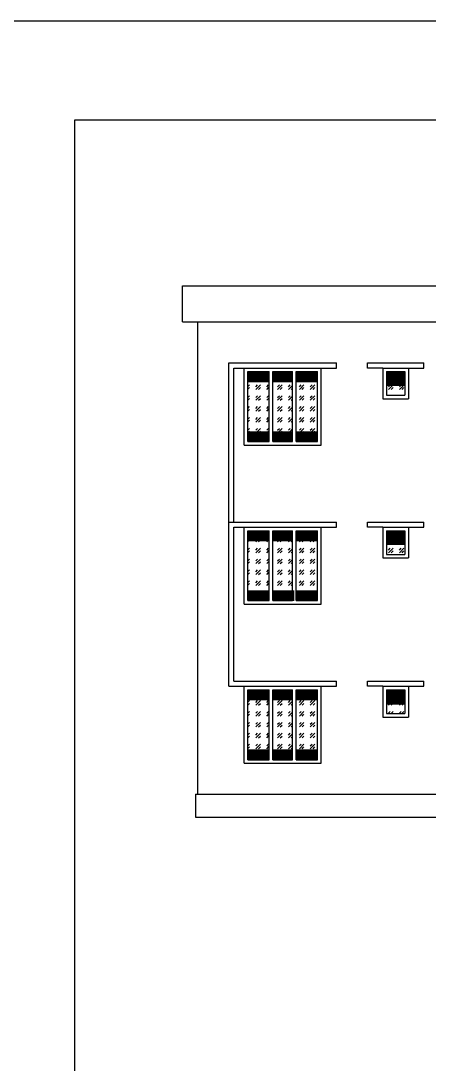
# Model space of a CAD drawing. Header units: metres. Extents: x -701442 to 358, y -36189 to 302.
# Drawn here: x 250.7 to 258.64, y 155.29 to 175.62 of the extents above; entities that cross this region are included whole.
import ezdxf

# ---------------------------------------------------------------- set-up
doc = ezdxf.new("R2010")
doc.units = ezdxf.units.M
doc.header["$MEASUREMENT"] = 0
pattern_1 = [(45, (-5322.10508, -988.31824), (0.2121320344, 0), [0.125, -0.175]), (45, (-5322.05205, -988.31824), (0.2121320344, 0), [0.05, -0.25]), (45, (-5322.10508, -988.26521), (0.2121320344, 0), [0.05, -0.25])]
pattern_2 = [(45, (-5322.28008, -988.31824), (0.2121320344, 0), [0.125, -0.175]), (45, (-5322.22705, -988.31824), (0.2121320344, 0), [0.05, -0.25]), (45, (-5322.28008, -988.26521), (0.2121320344, 0), [0.05, -0.25])]

msp = doc.modelspace()

# ---------------------------------------------------------------- hatches: boundary and pattern name
h = msp.add_hatch()
h.set_pattern_fill('GOST_GLASS', color=256, scale=0.025)
h.set_pattern_definition(pattern_1)
h.paths.add_polyline_path([(255.11409, 167.61386), (255.53209, 167.61386), (255.53209, 168.59386), (255.11409, 168.59386)])
h = msp.add_hatch()
h.set_pattern_fill('GOST_GLASS', color=256, scale=0.025)
h.set_pattern_definition(pattern_1)
h.paths.add_polyline_path([(255.98509, 168.59386), (255.60209, 168.59386), (255.60209, 167.61386), (255.98509, 167.61386)])
h = msp.add_hatch()
h.set_pattern_fill('GOST_GLASS', color=256, scale=0.025)
h.set_pattern_definition(pattern_1)
h.paths.add_polyline_path([(256.05509, 167.61386), (256.47409, 167.61386), (256.47409, 168.59386), (256.05509, 168.59386)])
h = msp.add_hatch()
h.set_pattern_fill('GOST_GLASS', color=256, scale=0.025)
h.set_pattern_definition(pattern_2)
h.paths.add_polyline_path([(258.17409, 168.32386), (258.17409, 168.52386), (257.81409, 168.52386), (257.81409, 168.32386)])
h = msp.add_hatch()
h.set_pattern_fill('GOST_GLASS', color=256, scale=0.025)
h.set_pattern_definition(pattern_1)
h.paths.add_polyline_path([(255.53209, 165.49386), (255.11409, 165.49386), (255.11409, 164.51386), (255.53209, 164.51386)])
h = msp.add_hatch()
h.set_pattern_fill('GOST_GLASS', color=256, scale=0.025)
h.set_pattern_definition(pattern_1)
h.paths.add_polyline_path([(255.98509, 165.49386), (255.60209, 165.49386), (255.60209, 164.51386), (255.98509, 164.51386)])
h = msp.add_hatch()
h.set_pattern_fill('GOST_GLASS', color=256, scale=0.025)
h.set_pattern_definition(pattern_1)
h.paths.add_polyline_path([(256.05509, 164.51386), (256.47409, 164.51386), (256.47409, 165.49386), (256.05509, 165.49386)])
h = msp.add_hatch()
h.set_pattern_fill('GOST_GLASS', color=256, scale=0.025)
h.set_pattern_definition(pattern_2)
h.paths.add_polyline_path([(257.81409, 165.42386), (257.81409, 165.22386), (258.17409, 165.22386), (258.17409, 165.42386)])
h = msp.add_hatch()
h.set_pattern_fill('GOST_GLASS', color=256, scale=0.025)
h.set_pattern_definition(pattern_1)
h.paths.add_polyline_path([(255.53209, 162.39386), (255.11409, 162.39386), (255.11409, 161.41386), (255.53209, 161.41386)])
h = msp.add_hatch()
h.set_pattern_fill('GOST_GLASS', color=256, scale=0.025)
h.set_pattern_definition(pattern_1)
h.paths.add_polyline_path([(255.60209, 161.41386), (255.98509, 161.41386), (255.98509, 162.39386), (255.60209, 162.39386)])
h = msp.add_hatch()
h.set_pattern_fill('GOST_GLASS', color=256, scale=0.025)
h.set_pattern_definition(pattern_1)
h.paths.add_polyline_path([(256.47409, 162.39386), (256.05509, 162.39386), (256.05509, 161.41386), (256.47409, 161.41386)])
h = msp.add_hatch()
h.set_pattern_fill('GOST_GLASS', color=256, scale=0.025)
h.set_pattern_definition(pattern_2)
h.paths.add_polyline_path([(258.17409, 162.12386), (258.17409, 162.31386), (257.81409, 162.31386), (257.81409, 162.12386)])

# ---------------------------------------------------------------- linework, layer by layer
for p, q in [((253.84409, 170.45386), (272.34409, 170.45386)), ((253.84409, 169.75386), (253.84409, 170.45386)), ((253.84409, 169.75386), (272.34409, 169.75386)), ((254.14409, 160.55386), (254.14409, 169.75386)), ((254.74409, 168.95386), (256.84409, 168.95386)), ((254.74409, 165.75386), (254.74409, 168.95386)), ((256.84409, 168.85386), (256.84409, 168.95386)), ((257.44409, 168.85386), (257.44409, 168.95386)), ((257.44409, 168.95386), (258.54409, 168.95386)), ((258.54409, 168.85386), (258.54409, 168.95386)), ((254.84409, 168.85386), (256.84409, 168.85386)), ((254.84409, 165.85386), (254.84409, 168.85386)), ((255.04409, 168.85386), (256.54409, 168.85386)), ((255.04409, 168.85386), (256.54409, 168.85386)), ((255.04409, 167.35386), (255.04409, 168.85386)), ((255.11409, 168.78386), (255.53209, 168.78386)), ((255.11409, 167.42386), (255.11409, 168.78386)), ((255.11409, 168.78386), (255.53209, 168.78386)), ((255.11409, 168.77386), (255.53209, 168.77386)), ((255.11409, 168.76386), (255.53209, 168.76386)), ((255.11409, 168.75386), (255.53209, 168.75386)), ((255.11409, 168.74386), (255.53209, 168.74386)), ((255.11409, 168.73386), (255.53209, 168.73386)), ((255.11409, 168.72386), (255.53209, 168.72386)), ((255.11409, 168.71386), (255.53209, 168.71386)), ((255.53209, 167.42386), (255.53209, 168.78386)), ((255.60209, 168.78386), (255.98509, 168.78386)), ((255.60209, 167.42386), (255.60209, 168.78386)), ((255.60209, 168.78386), (255.98509, 168.78386)), ((255.60209, 168.77386), (255.98509, 168.77386)), ((255.60209, 168.76386), (255.98509, 168.76386)), ((255.60209, 168.75386), (255.98509, 168.75386)), ((255.60209, 168.74386), (255.98509, 168.74386)), ((255.60209, 168.73386), (255.98509, 168.73386)), ((255.60209, 168.72386), (255.98509, 168.72386)), ((255.60209, 168.71386), (255.98509, 168.71386)), ((255.98509, 167.42386), (255.98509, 168.78386)), ((256.05509, 168.78386), (256.47409, 168.78386)), ((256.05509, 167.42386), (256.05509, 168.78386)), ((256.05509, 168.78386), (256.47309, 168.78386)), ((256.05509, 168.77386), (256.47309, 168.77386)), ((256.05509, 168.76386), (256.47309, 168.76386)), ((256.05509, 168.75386), (256.47309, 168.75386)), ((256.05509, 168.74386), (256.47309, 168.74386)), ((256.05509, 168.73386), (256.47309, 168.73386)), ((256.05509, 168.72386), (256.47309, 168.72386)), ((256.05509, 168.71386), (256.47309, 168.71386)), ((256.47409, 167.42386), (256.47409, 168.78386)), ((256.54409, 167.35386), (256.54409, 168.85386)), ((257.74409, 168.85386), (257.44409, 168.85386)), ((257.74409, 168.85386), (258.24409, 168.85386)), ((257.74409, 168.85386), (257.74409, 168.25386)), ((257.81409, 168.78386), (258.17409, 168.78386)), ((257.81409, 168.78386), (257.81409, 168.32386)), ((257.81409, 168.77386), (258.17409, 168.77386)), ((257.81409, 168.76386), (258.17409, 168.76386)), ((257.81409, 168.75386), (258.17409, 168.75386)), ((257.81409, 168.74386), (258.17409, 168.74386)), ((257.81409, 168.73386), (258.17409, 168.73386)), ((257.81409, 168.72386), (258.17409, 168.72386)), ((257.81409, 168.71386), (258.17409, 168.71386)), ((258.17409, 168.78386), (258.17409, 168.32386)), ((258.24409, 168.85386), (258.24409, 168.25386)), ((258.24409, 168.85386), (258.54409, 168.85386)), ((255.11409, 168.70386), (255.53209, 168.70386)), ((255.11409, 168.69386), (255.53209, 168.69386)), ((255.11409, 168.68386), (255.53209, 168.68386)), ((255.11409, 168.67386), (255.53209, 168.67386)), ((255.11409, 168.66386), (255.53209, 168.66386)), ((255.11409, 168.65386), (255.53209, 168.65386)), ((255.11409, 168.64386), (255.53209, 168.64386)), ((255.11409, 168.63386), (255.53209, 168.63386)), ((255.11409, 168.62386), (255.53209, 168.62386)), ((255.11409, 168.61386), (255.53209, 168.61386)), ((255.11409, 168.60386), (255.53209, 168.60386)), ((255.11409, 168.59386), (255.53209, 168.59386)), ((255.60209, 168.70386), (255.98509, 168.70386)), ((255.60209, 168.69386), (255.98509, 168.69386)), ((255.60209, 168.68386), (255.98509, 168.68386)), ((255.60209, 168.67386), (255.98509, 168.67386)), ((255.60209, 168.66386), (255.98509, 168.66386)), ((255.60209, 168.65386), (255.98509, 168.65386)), ((255.60209, 168.64386), (255.98509, 168.64386)), ((255.60209, 168.63386), (255.98509, 168.63386)), ((255.60209, 168.62386), (255.98509, 168.62386)), ((255.60209, 168.61386), (255.98509, 168.61386)), ((255.60209, 168.60386), (255.98509, 168.60386)), ((255.60209, 168.59386), (255.98509, 168.59386)), ((256.05509, 168.70386), (256.47309, 168.70386)), ((256.05509, 168.69386), (256.47309, 168.69386)), ((256.05509, 168.68386), (256.47309, 168.68386)), ((256.05509, 168.67386), (256.47309, 168.67386)), ((256.05509, 168.66386), (256.47309, 168.66386)), ((256.05509, 168.65386), (256.47309, 168.65386)), ((256.05509, 168.64386), (256.47309, 168.64386)), ((256.05509, 168.63386), (256.47309, 168.63386)), ((256.05509, 168.62386), (256.47309, 168.62386)), ((256.05509, 168.61386), (256.47309, 168.61386)), ((256.05509, 168.60386), (256.47309, 168.60386)), ((256.05509, 168.59386), (256.47309, 168.59386)), ((257.81409, 168.70386), (258.17409, 168.70386)), ((257.81409, 168.69386), (258.17409, 168.69386)), ((257.81409, 168.68386), (258.17409, 168.68386)), ((257.81409, 168.67386), (258.17409, 168.67386)), ((257.81409, 168.66386), (258.17409, 168.66386)), ((257.81409, 168.65386), (258.17409, 168.65386)), ((257.81409, 168.64386), (258.17409, 168.64386)), ((257.81409, 168.63386), (258.17409, 168.63386)), ((257.81409, 168.62386), (258.17409, 168.62386)), ((257.81409, 168.61386), (258.17409, 168.61386)), ((257.81409, 168.60386), (258.17409, 168.60386)), ((257.81409, 168.59386), (258.17409, 168.59386)), ((257.81409, 168.58386), (258.17409, 168.58386)), ((257.81409, 168.57386), (258.17409, 168.57386)), ((257.81409, 168.56386), (258.17409, 168.56386)), ((257.81409, 168.55386), (258.17409, 168.55386)), ((257.81409, 168.54386), (258.17409, 168.54386)), ((257.81409, 168.53386), (258.17409, 168.53386)), ((257.81409, 168.52386), (258.17409, 168.52386)), ((257.81409, 168.32386), (258.17409, 168.32386)), ((257.74409, 168.25386), (258.24409, 168.25386)), ((255.11409, 167.61386), (255.53209, 167.61386)), ((255.11409, 167.60386), (255.53209, 167.60386)), ((255.11409, 167.59386), (255.53209, 167.59386)), ((255.11409, 167.58386), (255.53209, 167.58386)), ((255.11409, 167.57386), (255.53209, 167.57386)), ((255.11409, 167.56386), (255.53209, 167.56386)), ((255.11409, 167.55386), (255.53209, 167.55386)), ((255.11409, 167.54386), (255.53209, 167.54386)), ((255.11409, 167.53386), (255.53209, 167.53386)), ((255.11409, 167.52386), (255.53209, 167.52386)), ((255.11409, 167.51386), (255.53209, 167.51386)), ((255.11409, 167.50386), (255.53209, 167.50386)), ((255.11409, 167.49386), (255.53209, 167.49386)), ((255.60209, 167.61386), (255.98509, 167.61386)), ((255.60209, 167.60386), (255.98509, 167.60386)), ((255.60209, 167.59386), (255.98509, 167.59386)), ((255.60209, 167.58386), (255.98509, 167.58386)), ((255.60209, 167.57386), (255.98509, 167.57386)), ((255.60209, 167.56386), (255.98509, 167.56386)), ((255.60209, 167.55386), (255.98509, 167.55386)), ((255.60209, 167.54386), (255.98509, 167.54386)), ((255.60209, 167.53386), (255.98509, 167.53386)), ((255.60209, 167.52386), (255.98509, 167.52386)), ((255.60209, 167.51386), (255.98509, 167.51386)), ((255.60209, 167.50386), (255.98509, 167.50386)), ((255.60209, 167.49386), (255.98509, 167.49386)), ((256.05509, 167.61386), (256.47309, 167.61386)), ((256.05509, 167.60386), (256.47309, 167.60386)), ((256.05509, 167.59386), (256.47309, 167.59386)), ((256.05509, 167.58386), (256.47309, 167.58386)), ((256.05509, 167.57386), (256.47309, 167.57386)), ((256.05509, 167.56386), (256.47309, 167.56386)), ((256.05509, 167.55386), (256.47309, 167.55386)), ((256.05509, 167.54386), (256.47309, 167.54386)), ((256.05509, 167.53386), (256.47309, 167.53386)), ((256.05509, 167.52386), (256.47309, 167.52386)), ((256.05509, 167.51386), (256.47309, 167.51386)), ((256.05509, 167.50386), (256.47309, 167.50386)), ((256.05509, 167.49386), (256.47309, 167.49386)), ((255.04409, 167.35386), (256.54409, 167.35386)), ((255.11409, 167.48386), (255.53209, 167.48386)), ((255.11409, 167.47386), (255.53209, 167.47386)), ((255.11409, 167.46386), (255.53209, 167.46386)), ((255.11409, 167.45386), (255.53209, 167.45386)), ((255.11409, 167.44386), (255.53209, 167.44386)), ((255.11409, 167.43386), (255.53209, 167.43386)), ((255.11409, 167.42386), (255.53209, 167.42386)), ((255.60209, 167.48386), (255.98509, 167.48386)), ((255.60209, 167.47386), (255.98509, 167.47386)), ((255.60209, 167.46386), (255.98509, 167.46386)), ((255.60209, 167.45386), (255.98509, 167.45386)), ((255.60209, 167.44386), (255.98509, 167.44386)), ((255.60209, 167.43386), (255.98509, 167.43386)), ((255.60209, 167.42386), (255.98509, 167.42386)), ((256.05509, 167.48386), (256.47309, 167.48386)), ((256.05509, 167.47386), (256.47309, 167.47386)), ((256.05509, 167.46386), (256.47309, 167.46386)), ((256.05509, 167.45386), (256.47309, 167.45386)), ((256.05509, 167.44386), (256.47309, 167.44386)), ((256.05509, 167.43386), (256.47309, 167.43386)), ((256.05509, 167.42386), (256.47409, 167.42386)), ((254.74409, 162.65386), (254.74409, 166.05386)), ((254.84409, 165.85386), (254.84409, 165.95386)), ((254.74409, 165.85386), (256.84409, 165.85386)), ((254.84409, 165.75386), (256.84409, 165.75386)), ((254.84409, 162.75386), (254.84409, 165.75386)), ((255.04409, 165.75386), (256.54409, 165.75386)), ((255.04409, 165.75386), (256.54409, 165.75386)), ((255.04409, 164.25386), (255.04409, 165.75386)), ((255.11409, 165.68386), (255.53209, 165.68386)), ((255.11409, 164.32386), (255.11409, 165.68386)), ((255.11409, 165.68386), (255.53209, 165.68386)), ((255.11409, 165.67386), (255.53209, 165.67386)), ((255.53209, 164.32386), (255.53209, 165.68386)), ((255.60209, 165.68386), (255.98509, 165.68386)), ((255.60209, 164.32386), (255.60209, 165.68386)), ((255.60209, 165.68386), (255.98509, 165.68386)), ((255.60209, 165.67386), (255.98509, 165.67386)), ((255.98509, 164.32386), (255.98509, 165.68386)), ((256.05509, 165.68386), (256.47409, 165.68386)), ((256.05509, 164.32386), (256.05509, 165.68386)), ((256.05509, 165.68386), (256.47309, 165.68386)), ((256.05509, 165.67386), (256.47309, 165.67386)), ((256.47409, 164.32386), (256.47409, 165.68386)), ((256.54409, 164.25386), (256.54409, 165.75386)), ((256.84409, 165.75386), (256.84409, 165.85386)), ((257.44409, 165.75386), (257.44409, 165.85386)), ((257.44409, 165.85386), (258.54409, 165.85386)), ((257.74409, 165.75386), (257.44409, 165.75386)), ((257.74409, 165.75386), (258.24409, 165.75386)), ((257.74409, 165.75386), (257.74409, 165.15386)), ((257.81409, 165.68386), (258.17409, 165.68386)), ((257.81409, 165.68386), (257.81409, 165.22386)), ((257.81409, 165.67386), (258.17409, 165.67386)), ((258.17409, 165.68386), (258.17409, 165.22386)), ((258.24409, 165.75386), (258.24409, 165.15386)), ((258.24409, 165.75386), (258.54409, 165.75386)), ((258.54409, 165.75386), (258.54409, 165.85386)), ((255.11409, 165.66386), (255.53209, 165.66386)), ((255.11409, 165.65386), (255.53209, 165.65386)), ((255.11409, 165.64386), (255.53209, 165.64386)), ((255.11409, 165.63386), (255.53209, 165.63386)), ((255.11409, 165.62386), (255.53209, 165.62386)), ((255.11409, 165.61386), (255.53209, 165.61386)), ((255.11409, 165.60386), (255.53209, 165.60386)), ((255.11409, 165.59386), (255.53209, 165.59386)), ((255.11409, 165.58386), (255.53209, 165.58386)), ((255.11409, 165.57386), (255.53209, 165.57386)), ((255.11409, 165.56386), (255.53209, 165.56386)), ((255.11409, 165.55386), (255.53209, 165.55386)), ((255.11409, 165.54386), (255.53209, 165.54386)), ((255.11409, 165.53386), (255.53209, 165.53386)), ((255.11409, 165.52386), (255.53209, 165.52386)), ((255.11409, 165.51386), (255.53209, 165.51386)), ((255.11409, 165.50386), (255.53209, 165.50386)), ((255.11409, 165.49386), (255.53209, 165.49386)), ((255.60209, 165.66386), (255.98509, 165.66386)), ((255.60209, 165.65386), (255.98509, 165.65386)), ((255.60209, 165.64386), (255.98509, 165.64386)), ((255.60209, 165.63386), (255.98509, 165.63386)), ((255.60209, 165.62386), (255.98509, 165.62386)), ((255.60209, 165.61386), (255.98509, 165.61386)), ((255.60209, 165.60386), (255.98509, 165.60386)), ((255.60209, 165.59386), (255.98509, 165.59386)), ((255.60209, 165.58386), (255.98509, 165.58386)), ((255.60209, 165.57386), (255.98509, 165.57386)), ((255.60209, 165.56386), (255.98509, 165.56386)), ((255.60209, 165.55386), (255.98509, 165.55386)), ((255.60209, 165.54386), (255.98509, 165.54386)), ((255.60209, 165.53386), (255.98509, 165.53386)), ((255.60209, 165.52386), (255.98509, 165.52386)), ((255.60209, 165.51386), (255.98509, 165.51386)), ((255.60209, 165.50386), (255.98509, 165.50386)), ((255.60209, 165.49386), (255.98509, 165.49386)), ((256.05509, 165.66386), (256.47309, 165.66386)), ((256.05509, 165.65386), (256.47309, 165.65386)), ((256.05509, 165.64386), (256.47309, 165.64386)), ((256.05509, 165.63386), (256.47309, 165.63386)), ((256.05509, 165.62386), (256.47309, 165.62386)), ((256.05509, 165.61386), (256.47309, 165.61386)), ((256.05509, 165.60386), (256.47309, 165.60386)), ((256.05509, 165.59386), (256.47309, 165.59386)), ((256.05509, 165.58386), (256.47309, 165.58386)), ((256.05509, 165.57386), (256.47309, 165.57386)), ((256.05509, 165.56386), (256.47309, 165.56386)), ((256.05509, 165.55386), (256.47309, 165.55386)), ((256.05509, 165.54386), (256.47309, 165.54386)), ((256.05509, 165.53386), (256.47309, 165.53386)), ((256.05509, 165.52386), (256.47309, 165.52386)), ((256.05509, 165.51386), (256.47309, 165.51386)), ((256.05509, 165.50386), (256.47309, 165.50386)), ((256.05509, 165.49386), (256.47309, 165.49386)), ((257.81409, 165.66386), (258.17409, 165.66386)), ((257.81409, 165.65386), (258.17409, 165.65386)), ((257.81409, 165.64386), (258.17409, 165.64386)), ((257.81409, 165.63386), (258.17409, 165.63386)), ((257.81409, 165.62386), (258.17409, 165.62386)), ((257.81409, 165.61386), (258.17409, 165.61386)), ((257.81409, 165.60386), (258.17409, 165.60386)), ((257.81409, 165.59386), (258.17409, 165.59386)), ((257.81409, 165.58386), (258.17409, 165.58386)), ((257.81409, 165.57386), (258.17409, 165.57386)), ((257.81409, 165.56386), (258.17409, 165.56386)), ((257.81409, 165.55386), (258.17409, 165.55386)), ((257.81409, 165.54386), (258.17409, 165.54386)), ((257.81409, 165.53386), (258.17409, 165.53386)), ((257.81409, 165.52386), (258.17409, 165.52386)), ((257.81409, 165.51386), (258.17409, 165.51386)), ((257.81409, 165.50386), (258.17409, 165.50386)), ((257.81409, 165.49386), (258.17409, 165.49386)), ((257.81409, 165.48386), (258.17409, 165.48386)), ((257.81409, 165.47386), (258.17409, 165.47386)), ((257.81409, 165.46386), (258.17409, 165.46386)), ((257.81409, 165.45386), (258.17409, 165.45386)), ((257.81409, 165.44386), (258.17409, 165.44386)), ((257.81409, 165.43386), (258.17409, 165.43386)), ((257.81409, 165.42386), (258.17409, 165.42386)), ((257.74409, 165.15386), (258.24409, 165.15386)), ((257.81409, 165.22386), (258.17409, 165.22386)), ((255.11409, 164.51386), (255.53209, 164.51386)), ((255.11409, 164.50386), (255.53209, 164.50386)), ((255.11409, 164.49386), (255.53209, 164.49386)), ((255.11409, 164.48386), (255.53209, 164.48386)), ((255.11409, 164.47386), (255.53209, 164.47386)), ((255.11409, 164.46386), (255.53209, 164.46386)), ((255.11409, 164.45386), (255.53209, 164.45386)), ((255.60209, 164.51386), (256.02009, 164.51386)), ((255.60209, 164.50386), (256.02009, 164.50386)), ((255.60209, 164.49386), (256.02009, 164.49386)), ((255.60209, 164.48386), (256.02009, 164.48386)), ((255.60209, 164.47386), (256.02009, 164.47386)), ((255.60209, 164.46386), (256.02009, 164.46386)), ((255.60209, 164.45386), (256.02009, 164.45386)), ((256.05509, 164.51386), (256.47309, 164.51386)), ((256.05509, 164.50386), (256.47309, 164.50386)), ((256.05509, 164.49386), (256.47309, 164.49386)), ((256.05509, 164.48386), (256.47309, 164.48386)), ((256.05509, 164.47386), (256.47309, 164.47386)), ((256.05509, 164.46386), (256.47309, 164.46386)), ((256.05509, 164.45386), (256.47309, 164.45386)), ((255.04409, 164.25386), (256.54409, 164.25386)), ((255.11409, 164.44386), (255.53209, 164.44386)), ((255.11409, 164.43386), (255.53209, 164.43386)), ((255.11409, 164.42386), (255.53209, 164.42386)), ((255.11409, 164.41386), (255.53209, 164.41386)), ((255.11409, 164.40386), (255.53209, 164.40386)), ((255.11409, 164.39386), (255.53209, 164.39386)), ((255.11409, 164.38386), (255.53209, 164.38386)), ((255.11409, 164.37386), (255.53209, 164.37386)), ((255.11409, 164.36386), (255.53209, 164.36386)), ((255.11409, 164.35386), (255.53209, 164.35386)), ((255.11409, 164.34386), (255.53209, 164.34386)), ((255.11409, 164.33386), (255.53209, 164.33386)), ((255.11409, 164.32386), (255.53209, 164.32386)), ((255.60209, 164.44386), (256.02009, 164.44386)), ((255.60209, 164.43386), (256.02009, 164.43386)), ((255.60209, 164.42386), (256.02009, 164.42386)), ((255.60209, 164.41386), (256.02009, 164.41386)), ((255.60209, 164.40386), (256.02009, 164.40386)), ((255.60209, 164.39386), (256.02009, 164.39386)), ((255.60209, 164.38386), (256.02009, 164.38386)), ((255.60209, 164.37386), (256.02009, 164.37386)), ((255.60209, 164.36386), (256.02009, 164.36386)), ((255.60209, 164.35386), (256.02009, 164.35386)), ((255.60209, 164.34386), (256.02009, 164.34386)), ((255.60209, 164.33386), (256.02009, 164.33386)), ((255.60209, 164.32386), (255.98509, 164.32386)), ((256.05509, 164.44386), (256.47309, 164.44386)), ((256.05509, 164.43386), (256.47309, 164.43386)), ((256.05509, 164.42386), (256.47309, 164.42386)), ((256.05509, 164.41386), (256.47309, 164.41386)), ((256.05509, 164.40386), (256.47309, 164.40386)), ((256.05509, 164.39386), (256.47309, 164.39386)), ((256.05509, 164.38386), (256.47309, 164.38386)), ((256.05509, 164.37386), (256.47309, 164.37386)), ((256.05509, 164.36386), (256.47309, 164.36386)), ((256.05509, 164.35386), (256.47309, 164.35386)), ((256.05509, 164.34386), (256.47309, 164.34386)), ((256.05509, 164.33386), (256.47309, 164.33386)), ((256.05509, 164.32386), (256.47409, 164.32386)), ((254.14409, 160.55386), (254.14409, 163.65386)), ((254.74409, 162.65386), (256.84409, 162.65386)), ((254.84409, 162.75386), (256.84409, 162.75386)), ((255.04409, 162.65386), (256.54409, 162.65386)), ((255.04409, 161.15386), (255.04409, 162.65386)), ((256.54409, 161.15386), (256.54409, 162.65386)), ((256.84409, 162.65386), (256.84409, 162.75386)), ((257.44409, 162.65386), (257.44409, 162.75386)), ((257.44409, 162.75386), (258.54409, 162.75386)), ((257.74409, 162.65386), (257.44409, 162.65386)), ((257.74409, 162.65386), (258.24409, 162.65386)), ((257.74409, 162.65386), (257.74409, 162.05386)), ((258.24409, 162.65386), (258.24409, 162.05386)), ((258.24409, 162.65386), (258.54409, 162.65386)), ((258.54409, 162.65386), (258.54409, 162.75386)), ((255.11409, 162.58386), (255.53209, 162.58386)), ((255.11409, 161.22386), (255.11409, 162.58386)), ((255.11409, 162.57386), (255.53209, 162.57386)), ((255.11409, 162.56386), (255.53209, 162.56386)), ((255.11409, 162.55386), (255.53209, 162.55386)), ((255.11409, 162.54386), (255.53209, 162.54386)), ((255.11409, 162.53386), (255.53209, 162.53386)), ((255.11409, 162.52386), (255.53209, 162.52386)), ((255.11409, 162.51386), (255.53209, 162.51386)), ((255.11409, 162.50386), (255.53209, 162.50386)), ((255.11409, 162.49386), (255.53209, 162.49386)), ((255.11409, 162.48386), (255.53209, 162.48386)), ((255.11409, 162.47386), (255.53209, 162.47386)), ((255.11409, 162.46386), (255.53209, 162.46386)), ((255.11409, 162.45386), (255.53209, 162.45386)), ((255.11409, 162.44386), (255.53209, 162.44386)), ((255.11409, 162.43386), (255.53209, 162.43386)), ((255.11409, 162.42386), (255.53209, 162.42386)), ((255.11409, 162.41386), (255.53209, 162.41386)), ((255.53209, 161.22386), (255.53209, 162.58386)), ((255.60209, 162.58386), (255.98509, 162.58386)), ((255.60209, 161.22386), (255.60209, 162.58386)), ((255.60209, 162.58386), (255.98509, 162.58386)), ((255.60209, 162.57386), (255.98509, 162.57386)), ((255.60209, 162.56386), (255.98509, 162.56386)), ((255.60209, 162.55386), (255.98509, 162.55386)), ((255.60209, 162.54386), (255.98509, 162.54386)), ((255.60209, 162.53386), (255.98509, 162.53386)), ((255.60209, 162.52386), (255.98509, 162.52386)), ((255.60209, 162.51386), (255.98509, 162.51386)), ((255.60209, 162.50386), (255.98509, 162.50386)), ((255.60209, 162.49386), (255.98509, 162.49386)), ((255.60209, 162.48386), (255.98509, 162.48386)), ((255.60209, 162.47386), (255.98509, 162.47386)), ((255.60209, 162.46386), (255.98509, 162.46386)), ((255.60209, 162.45386), (255.98509, 162.45386)), ((255.60209, 162.44386), (255.98509, 162.44386)), ((255.60209, 162.43386), (255.98509, 162.43386)), ((255.60209, 162.42386), (255.98509, 162.42386)), ((255.60209, 162.41386), (255.98509, 162.41386)), ((255.98509, 161.22386), (255.98509, 162.58386)), ((256.05509, 162.58386), (256.47409, 162.58386)), ((256.05509, 161.22386), (256.05509, 162.58386)), ((256.05509, 162.58386), (256.47309, 162.58386)), ((256.05509, 162.57386), (256.47309, 162.57386)), ((256.05509, 162.56386), (256.47309, 162.56386)), ((256.05509, 162.55386), (256.47309, 162.55386)), ((256.05509, 162.54386), (256.47309, 162.54386)), ((256.05509, 162.53386), (256.47309, 162.53386)), ((256.05509, 162.52386), (256.47309, 162.52386)), ((256.05509, 162.51386), (256.47309, 162.51386)), ((256.05509, 162.50386), (256.47309, 162.50386)), ((256.05509, 162.49386), (256.47309, 162.49386)), ((256.05509, 162.48386), (256.47309, 162.48386)), ((256.05509, 162.47386), (256.47309, 162.47386)), ((256.05509, 162.46386), (256.47309, 162.46386)), ((256.05509, 162.45386), (256.47309, 162.45386)), ((256.05509, 162.44386), (256.47309, 162.44386)), ((256.05509, 162.43386), (256.47309, 162.43386)), ((256.05509, 162.42386), (256.47309, 162.42386)), ((256.05509, 162.41386), (256.47309, 162.41386)), ((256.47409, 161.22386), (256.47409, 162.58386)), ((257.81409, 162.58386), (258.17409, 162.58386)), ((257.81409, 162.58386), (257.81409, 162.12386)), ((257.81409, 162.57386), (258.17409, 162.57386)), ((257.81409, 162.56386), (258.17409, 162.56386)), ((257.81409, 162.55386), (258.17409, 162.55386)), ((257.81409, 162.54386), (258.17409, 162.54386)), ((257.81409, 162.53386), (258.17409, 162.53386)), ((257.81409, 162.52386), (258.17409, 162.52386)), ((257.81409, 162.51386), (258.17409, 162.51386)), ((257.81409, 162.50386), (258.17409, 162.50386)), ((257.81409, 162.49386), (258.17409, 162.49386)), ((257.81409, 162.48386), (258.17409, 162.48386)), ((257.81409, 162.47386), (258.17409, 162.47386)), ((257.81409, 162.46386), (258.17409, 162.46386)), ((257.81409, 162.45386), (258.17409, 162.45386)), ((257.81409, 162.44386), (258.17409, 162.44386)), ((257.81409, 162.43386), (258.17409, 162.43386)), ((257.81409, 162.42386), (258.17409, 162.42386)), ((257.81409, 162.41386), (258.17409, 162.41386)), ((258.17409, 162.58386), (258.17409, 162.12386)), ((255.11409, 162.40386), (255.53209, 162.40386)), ((255.11409, 162.39386), (255.53209, 162.39386)), ((255.60209, 162.40386), (255.98509, 162.40386)), ((255.60209, 162.39386), (255.98509, 162.39386)), ((256.05509, 162.40386), (256.47309, 162.40386)), ((256.05509, 162.39386), (256.47309, 162.39386)), ((257.81409, 162.40386), (258.17409, 162.40386)), ((257.81409, 162.39386), (258.17409, 162.39386)), ((257.81409, 162.38386), (258.17409, 162.38386)), ((257.81409, 162.37386), (258.17409, 162.37386)), ((257.81409, 162.36386), (258.17409, 162.36386)), ((257.81409, 162.35386), (258.17409, 162.35386)), ((257.81409, 162.34386), (258.17409, 162.34386)), ((257.81409, 162.33386), (258.17409, 162.33386)), ((257.81409, 162.32386), (258.17409, 162.32386)), ((257.81409, 162.31386), (258.17409, 162.31386)), ((257.74409, 162.05386), (258.24409, 162.05386)), ((257.81409, 162.12386), (258.17409, 162.12386)), ((255.11409, 161.41386), (255.53209, 161.41386)), ((255.11409, 161.40386), (255.53209, 161.40386)), ((255.60209, 161.41386), (255.98509, 161.41386)), ((255.60209, 161.40386), (255.98509, 161.40386)), ((256.05509, 161.41386), (256.47309, 161.41386)), ((256.05509, 161.40386), (256.47309, 161.40386)), ((255.11409, 161.39386), (255.53209, 161.39386)), ((255.11409, 161.38386), (255.53209, 161.38386)), ((255.11409, 161.37386), (255.53209, 161.37386)), ((255.11409, 161.36386), (255.53209, 161.36386)), ((255.11409, 161.35386), (255.53209, 161.35386)), ((255.11409, 161.34386), (255.53209, 161.34386)), ((255.11409, 161.33386), (255.53209, 161.33386)), ((255.11409, 161.32386), (255.53209, 161.32386)), ((255.11409, 161.31386), (255.53209, 161.31386)), ((255.11409, 161.30386), (255.53209, 161.30386)), ((255.11409, 161.29386), (255.53209, 161.29386)), ((255.11409, 161.28386), (255.53209, 161.28386)), ((255.11409, 161.27386), (255.53209, 161.27386)), ((255.11409, 161.26386), (255.53209, 161.26386)), ((255.11409, 161.25386), (255.53209, 161.25386)), ((255.11409, 161.24386), (255.53209, 161.24386)), ((255.11409, 161.23386), (255.53209, 161.23386)), ((255.11409, 161.22386), (255.53209, 161.22386)), ((255.60209, 161.39386), (255.98509, 161.39386)), ((255.60209, 161.38386), (255.98509, 161.38386)), ((255.60209, 161.37386), (255.98509, 161.37386)), ((255.60209, 161.36386), (255.98509, 161.36386)), ((255.60209, 161.35386), (255.98509, 161.35386)), ((255.60209, 161.34386), (255.98509, 161.34386)), ((255.60209, 161.33386), (255.98509, 161.33386)), ((255.60209, 161.32386), (255.98509, 161.32386)), ((255.60209, 161.31386), (255.98509, 161.31386)), ((255.60209, 161.30386), (255.98509, 161.30386)), ((255.60209, 161.29386), (255.98509, 161.29386)), ((255.60209, 161.28386), (255.98509, 161.28386)), ((255.60209, 161.27386), (255.98509, 161.27386)), ((255.60209, 161.26386), (255.98509, 161.26386)), ((255.60209, 161.25386), (255.98509, 161.25386)), ((255.60209, 161.24386), (255.98509, 161.24386)), ((255.60209, 161.23386), (255.98509, 161.23386)), ((255.60209, 161.22386), (255.98509, 161.22386)), ((256.05509, 161.39386), (256.47309, 161.39386)), ((256.05509, 161.38386), (256.47309, 161.38386)), ((256.05509, 161.37386), (256.47309, 161.37386)), ((256.05509, 161.36386), (256.47309, 161.36386)), ((256.05509, 161.35386), (256.47309, 161.35386)), ((256.05509, 161.34386), (256.47309, 161.34386)), ((256.05509, 161.33386), (256.47309, 161.33386)), ((256.05509, 161.32386), (256.47309, 161.32386)), ((256.05509, 161.31386), (256.47309, 161.31386)), ((256.05509, 161.30386), (256.47309, 161.30386)), ((256.05509, 161.29386), (256.47309, 161.29386)), ((256.05509, 161.28386), (256.47309, 161.28386)), ((256.05509, 161.27386), (256.47309, 161.27386)), ((256.05509, 161.26386), (256.47309, 161.26386)), ((256.05509, 161.25386), (256.47309, 161.25386)), ((256.05509, 161.24386), (256.47309, 161.24386)), ((256.05509, 161.23386), (256.47309, 161.23386)), ((256.05509, 161.22386), (256.47409, 161.22386)), ((255.04409, 161.15386), (256.54409, 161.15386)), ((254.09409, 160.55386), (254.09409, 160.10386)), ((254.09409, 160.55386), (264.59409, 160.55386)), ((254.09409, 160.10386), (272.54409, 160.10386))]:
    msp.add_line(p, q)
at = {"elevation": 101}
msp.add_lwpolyline([(249.65067, 175.61877), (309.05067, 175.61877), (309.05067, 133.61877), (249.65067, 133.61877)], close=True, dxfattribs=at)
msp.add_lwpolyline([(296.85332, 135.71425), (251.74458, 135.71425), (251.74458, 173.68772), (307.1213, 173.68772), (307.1213, 146.0269)], dxfattribs=at)

doc.saveas('drawing.dxf')
